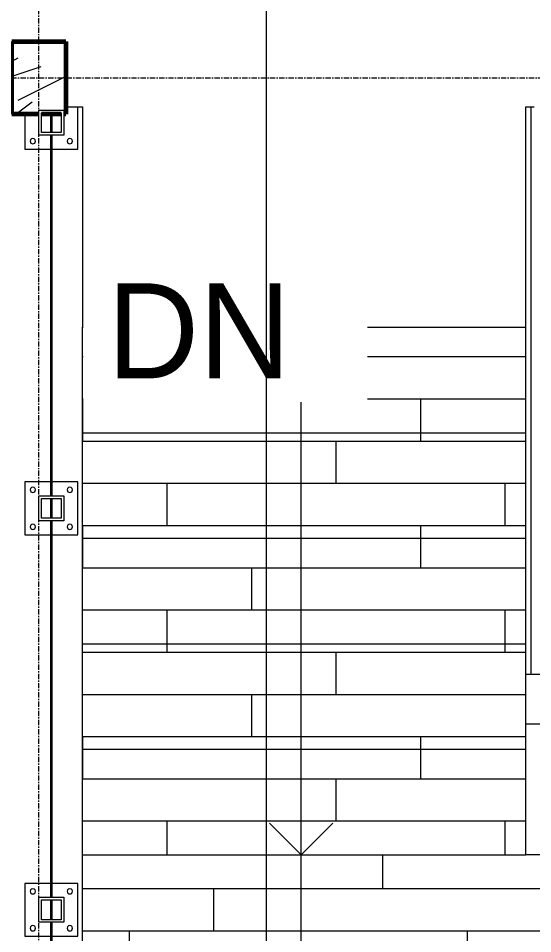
# Model space of a CAD drawing. Header units: inches. Extents: x -3276 to -1807, y 8217 to 9015.
# Drawn here: x -2435.3 to -2386.6, y 8545.5 to 8632.2 of the extents above; entities that cross this region are included whole.
import ezdxf

# ---------------------------------------------------------------- set-up
doc = ezdxf.new("R2010")
doc.units = ezdxf.units.IN
doc.header["$MEASUREMENT"] = 0
doc.linetypes.add('Grid Line 1_2_', pattern=[0.875, 0.5, -0.125, 0.125, -0.125])
doc.linetypes.add('Overhead 1_16_', pattern=[0.101562, 0.0625, -0.039062])
for name, color, linetype, lineweight in [('A-FLOR', 192, 'Continuous', 18), ('A-FLOR-HRAL', 11, 'Continuous', 9), ('G-ANNO-SYMB-1', 111, 'Continuous', 9), ('I-WALL', 2, 'Continuous', 18), ('S-COLS', 52, 'Continuous', 9), ('S-COLS-1', 52, 'Continuous', 60), ('S-GRID-1', 1, 'Grid Line 1_2_', 9), ('S-STRS', 31, 'Continuous', 9), ('S-STRS-1', 31, 'Overhead 1_16_', 9), ('S-STRS-ANNO', 31, 'Continuous', 9), ('S-STRS-IDEN', 31, 'Continuous', 9)]:
    doc.layers.add(name, color=color, linetype=linetype, lineweight=lineweight)
doc.styles.add('Century Gothic', font='ufonts.com_century-gothic.ttf', dxfattribs={"height": 9})
pattern_1 = [(180, (-2429.212, 8552.144), (-5e-16, -4), []), (270, (-2429.212, 8552.144), (8, -8), [4, -28]), (270, (-2445.212, 8548.144), (8, -8), [4, -28])]

# ---------------------------------------------------------------- blocks, each defined once
blk = doc.blocks.new('Railing - 2_ x 1_2_ 2-V9-FLOOR PLAN - 1ST FLOOR')
at = {"layer": 'A-FLOR-HRAL'}
for p, q in [((-1.187, 1.188), (1.188, 1.188)), ((-1.187, -1.187), (-1.187, 1.188)), ((-0.937, -0.937), (-0.937, 0.938)), ((-0.937, 0.938), (0.938, 0.938)), ((0.938, 0.938), (0.938, -0.937)), ((1.188, 1.188), (1.188, -1.187)), ((2.5, -2.5), (2.5, 1.5)), ((-2.5, 0.812), (-2.5, -2.5)), ((1.188, -1.187), (-1.187, -1.187)), ((0.938, -0.937), (-0.937, -0.937)), ((-2.5, -2.5), (-0.09, -2.5)), ((0.09, -2.5), (2.5, -2.5))]:
    blk.add_line(p, q, dxfattribs=at)
for centre, start, end in [((-1.75, -1.75), 360, 180), ((1.75, -1.75), 360, 180), ((-1.75, -1.75), 180, 360), ((1.75, -1.75), 180, 360)]:
    blk.add_arc(centre, 0.25, start, end, dxfattribs=at)
blk = doc.blocks.new('Railing - 2_ x 1_2_ 2-V12-FLOOR PLAN - 1ST FLOOR')
at = {"layer": 'A-FLOR-HRAL'}
for p, q in [((-0.088, 2.5), (-2.5, 2.5)), ((-2.5, 2.5), (-2.5, -2.5)), ((2.5, 2.5), (0.088, 2.5)), ((2.5, -2.5), (2.5, 2.5)), ((-1.187, 1.188), (1.188, 1.188)), ((-1.187, -1.187), (-1.187, 1.188)), ((-0.937, -0.937), (-0.937, 0.938)), ((-0.937, 0.938), (0.938, 0.938)), ((0.938, 0.938), (0.938, -0.937)), ((1.188, 1.188), (1.188, -1.187)), ((1.188, -1.187), (-1.187, -1.187)), ((0.938, -0.937), (-0.937, -0.937)), ((-2.5, -2.5), (-0.087, -2.5)), ((0.087, -2.5), (2.5, -2.5))]:
    blk.add_line(p, q, dxfattribs=at)
for centre, start, end in [((-1.75, 1.75), 360, 180), ((-1.75, 1.75), 180, 360), ((1.75, 1.75), 360, 180), ((1.75, 1.75), 180, 360), ((-1.75, -1.75), 360, 180), ((1.75, -1.75), 360, 180), ((-1.75, -1.75), 180, 360), ((1.75, -1.75), 180, 360)]:
    blk.add_arc(centre, 0.25, start, end, dxfattribs=at)
blk = doc.blocks.new('Railing - 2_ x 1_2_ 2-V13-FLOOR PLAN - 1ST FLOOR')
at = {"layer": 'A-FLOR-HRAL'}
for p, q in [((-0.091, 2.5), (-2.5, 2.5)), ((-2.5, 2.5), (-2.5, -2.5)), ((2.5, 2.5), (0.091, 2.5)), ((2.5, -2.5), (2.5, 2.5)), ((-1.187, 1.188), (1.188, 1.188)), ((-1.187, -1.187), (-1.187, 1.188)), ((-0.937, -0.937), (-0.937, 0.938)), ((-0.937, 0.938), (0.938, 0.938)), ((0.938, 0.938), (0.938, -0.937)), ((1.188, 1.188), (1.188, -1.187)), ((1.188, -1.187), (-1.187, -1.187)), ((0.938, -0.937), (-0.937, -0.937)), ((-2.5, -2.5), (-0.091, -2.5)), ((0.091, -2.5), (2.5, -2.5))]:
    blk.add_line(p, q, dxfattribs=at)
for centre, start, end in [((-1.75, 1.75), 360, 180), ((-1.75, 1.75), 180, 360), ((1.75, 1.75), 360, 180), ((1.75, 1.75), 180, 360), ((-1.75, -1.75), 360, 180), ((1.75, -1.75), 360, 180), ((-1.75, -1.75), 180, 360), ((1.75, -1.75), 180, 360)]:
    blk.add_arc(centre, 0.25, start, end, dxfattribs=at)
blk = doc.blocks.new('Railing - Railing-1789549-FLOOR PLAN - 1ST FLOOR')
at = {"layer": 'A-FLOR-HRAL'}
for p, q in [((8546.549, 2432.243), (8510.882, 2432.243)), ((8548.674, 2432.243), (8546.799, 2432.243)), ((8584.59, 2432.243), (8548.924, 2432.243)), ((8586.715, 2432.243), (8584.84, 2432.243)), ((8621.132, 2432.243), (8586.965, 2432.243)), ((8623.132, 2432.243), (8621.382, 2432.243)), ((8510.882, 2432.055), (8546.549, 2432.055)), ((8546.799, 2432.055), (8548.674, 2432.055)), ((8548.924, 2432.055), (8584.59, 2432.055)), ((8584.84, 2432.055), (8586.715, 2432.055)), ((8586.965, 2432.055), (8621.132, 2432.055)), ((8621.382, 2432.055), (8623.132, 2432.055))]:
    blk.add_line(p, q, dxfattribs=at)
at = {"rotation": 270}
for name, p in [('Railing - 2_ x 1_2_ 2-V13-FLOOR PLAN - 1ST FLOOR', (8547.736, 2432.149)), ('Railing - 2_ x 1_2_ 2-V12-FLOOR PLAN - 1ST FLOOR', (8585.778, 2432.149)), ('Railing - 2_ x 1_2_ 2-V9-FLOOR PLAN - 1ST FLOOR', (8622.319, 2432.149))]:
    blk.add_blockref(name, p, dxfattribs=at)
blk = doc.blocks.new('Timber-Column - 5 1_8_ x 6 7_8_ GLULAM COL_-2355819-FLOOR PLAN - 1ST FLOOR')
at = {"layer": 'S-COLS'}
h = blk.add_hatch(dxfattribs=at)
h.set_pattern_fill('FP_35', color=256, style=0, pattern_type=2)
h.set_pattern_definition([(216.87, (8531.851, -2523.257), (23.98977143, 15.99364286), [3.998, -35.986]), (206.565, (8536.649, -2525.656), (-7.9970807, -7.9966192), [8.941, -8.941]), (198.435, (8536.649, -2529.654), (-15.9938446, -7.99709826), [5.058, -20.23])])
h.paths.add_polyline_path([(-2.563, -3.438), (0, -3.438), (0, -3.062), (2.375, -3.062), (2.375, -3.438), (2.562, -3.438), (2.562, 3.437), (-2.563, 3.437), (-2.563, -1.686)], flags=0)
h.paths.add_polyline_path([(0.375, -3.438), (2.125, -3.422), (2.125, -3.312), (0.25, -3.312), (0.25, -3.438)], flags=0)
at = {"layer": 'S-COLS-1'}
for p, q in [((-2.563, 3.437), (2.562, 3.437)), ((-2.563, -3.438), (-2.563, 3.437)), ((2.562, 3.437), (2.562, -3.438)), ((-0.014, -3.438), (-2.563, -3.438)), ((2.125, -3.438), (0.25, -3.438)), ((2.562, -3.438), (2.375, -3.438))]:
    blk.add_line(p, q, dxfattribs=at)

msp = doc.modelspace()

# ---------------------------------------------------------------- hatches: boundary and pattern name
at = {"layer": 'S-STRS'}
h = msp.add_hatch(dxfattribs=at)
h.set_pattern_fill('FP_47', color=256, style=0, pattern_type=2)
h.set_pattern_definition(pattern_1)
h.paths.add_polyline_path([(-2419.7283, 8592.94438), (-2387.21168, 8592.94438), (-2387.21168, 8602.94438), (-2429.21168, 8602.94438), (-2429.21168, 8592.94438), (-2428.80956, 8592.94438)], flags=0)
h = msp.add_hatch(dxfattribs=at)
h.set_pattern_fill('FP_47', color=256, style=0, pattern_type=2)
h.set_pattern_definition(pattern_1)
h.paths.add_polyline_path([(-2387.21168, 8582.94438), (-2387.21168, 8592.94438), (-2429.21168, 8592.94438), (-2429.21168, 8582.94438), (-2419.7283, 8582.94438)], flags=0)
h = msp.add_hatch(dxfattribs=at)
h.set_pattern_fill('FP_47', color=256, style=0, pattern_type=2)
h.set_pattern_definition(pattern_1)
h.paths.add_polyline_path([(-2387.21168, 8572.94438), (-2387.21168, 8582.94438), (-2429.21168, 8582.94438), (-2429.21168, 8572.94438), (-2419.7283, 8572.94438)], flags=0)
h = msp.add_hatch(dxfattribs=at)
h.set_pattern_fill('FP_47', color=256, style=0, pattern_type=2)
h.set_pattern_definition(pattern_1)
h.paths.add_polyline_path([(-2387.21168, 8562.94438), (-2387.21168, 8572.94438), (-2429.21168, 8572.94438), (-2429.21168, 8562.94438), (-2419.7283, 8562.94438)], flags=0)
h = msp.add_hatch(dxfattribs=at)
h.set_pattern_fill('FP_47', color=256, style=0, pattern_type=2)
h.set_pattern_definition(pattern_1)
h.paths.add_polyline_path([(-2419.7283, 8552.94438), (-2387.21168, 8552.94438), (-2387.21168, 8562.94438), (-2429.21168, 8562.94438), (-2429.21168, 8552.94438), (-2428.80956, 8552.94438)], flags=0)
h = msp.add_hatch(dxfattribs=at)
h.set_pattern_fill('FP_46', color=256, style=0, pattern_type=2)
h.set_pattern_definition([(0, (-2360.762, 8553.744), (0, 4), []), (90, (-2360.762, 8553.744), (-8, 8), [4, -28]), (90, (-2344.762, 8557.744), (-8, 8), [4, -28])])
h.paths.add_polyline_path([(-2419.7283, 8512.69438), (-2339.96168, 8512.69438), (-2339.96168, 8552.94438), (-2429.21168, 8552.94438), (-2429.21168, 8512.69438), (-2424.26893, 8512.69438)], flags=0)

# ---------------------------------------------------------------- linework, layer by layer
at = {"layer": 'A-FLOR'}
for p, q in [((-2430.77418, 8623.81938), (-2429.21168, 8623.81938)), ((-2429.21168, 8623.81938), (-2429.21168, 8602.94438)), ((-2387.21168, 8623.81938), (-2386.43423, 8623.81938)), ((-2387.21168, 8602.94438), (-2387.21168, 8623.81938)), ((-2429.21168, 8602.94438), (-2387.21168, 8602.94438)), ((-2429.21168, 8512.06938), (-2429.21168, 8592.94438))]:
    msp.add_line(p, q, dxfattribs=at)
at = {"layer": 'I-WALL'}
for p, q in [((-2386.71168, 8570.06231), (-2386.71168, 8623.81938)), ((-2387.21168, 8570.06231), (-2381.96168, 8570.06231)), ((-2381.96168, 8565.31231), (-2387.21168, 8565.31231))]:
    msp.add_line(p, q, dxfattribs=at)
at = {"layer": 'S-GRID-1'}
for p, q in [((-2433.33668, 8289.59722), (-2433.33668, 8978.71797)), ((-3194.57025, 8626.56938), (-1935.47917, 8626.56938))]:
    msp.add_line(p, q, dxfattribs=at)
at = {"layer": 'S-STRS'}
for p, q in [((-2429.21168, 8592.94438), (-2429.21168, 8602.94438)), ((-2387.21168, 8592.94438), (-2387.21168, 8602.94438)), ((-2429.21168, 8592.94438), (-2387.21168, 8592.94438)), ((-2387.21168, 8582.94438), (-2387.21168, 8592.94438)), ((-2429.21168, 8582.94438), (-2387.21168, 8582.94438)), ((-2387.21168, 8572.94438), (-2387.21168, 8582.94438)), ((-2429.21168, 8572.94438), (-2387.21168, 8572.94438)), ((-2387.21168, 8562.94438), (-2387.21168, 8572.94438)), ((-2429.21168, 8562.94438), (-2387.21168, 8562.94438)), ((-2387.21168, 8552.94438), (-2387.21168, 8562.94438)), ((-2429.21168, 8552.94438), (-2387.21168, 8552.94438)), ((-2339.96168, 8552.94438), (-2387.21168, 8552.94438))]:
    msp.add_line(p, q, dxfattribs=at)
at = {"layer": 'S-STRS-1'}
for p, q in [((-2429.21168, 8592.94438), (-2387.21168, 8592.94438)), ((-2429.21168, 8582.94438), (-2387.21168, 8582.94438)), ((-2429.21168, 8572.94438), (-2387.21168, 8572.94438)), ((-2429.21168, 8562.94438), (-2387.21168, 8562.94438)), ((-2429.21168, 8552.94438), (-2387.21168, 8552.94438))]:
    msp.add_line(p, q, dxfattribs=at)
at = {"layer": 'S-STRS-ANNO'}
for p, q in [((-2408.48441, 8592.94438), (-2408.48441, 8602.94438)), ((-2408.48441, 8582.94438), (-2408.48441, 8592.94438)), ((-2408.48441, 8572.94438), (-2408.48441, 8582.94438)), ((-2408.48441, 8562.94438), (-2408.48441, 8572.94438)), ((-2408.48441, 8552.94438), (-2408.48441, 8562.94438)), ((-2408.48441, 8552.94438), (-2411.48441, 8555.94438)), ((-2408.48441, 8552.94438), (-2405.48441, 8555.94438)), ((-2408.48441, 8531.85063), (-2408.48441, 8552.94438))]:
    msp.add_line(p, q, dxfattribs=at)

# ---------------------------------------------------------------- block references
at = {"layer": 'A-FLOR-HRAL', "rotation": 89.9999999999999}
msp.add_blockref('Railing - Railing-1789549-FLOOR PLAN - 1ST FLOOR', (0, 0), dxfattribs=at)
at = {"layer": 'S-COLS'}
msp.add_blockref('Timber-Column - 5 1_8_ x 6 7_8_ GLULAM COL_-2355819-FLOOR PLAN - 1ST FLOOR', (-2433.33668, 8626.56938), dxfattribs=at)

# ---------------------------------------------------------------- next in the draw order: texts
at = {"layer": 'S-STRS-IDEN', "insert": (-2426.85755, 8607.09646), "char_height": 9, "width": 22.3750344, "attachment_point": 1, "line_spacing_factor": 0.984502, "style": 'Century Gothic', "bg_fill": 3, "box_fill_scale": 1.25, "bg_fill_color": 256, "bg_fill_true_color": 13158600, "bg_fill_transparency": 0}
msp.add_mtext('DN', dxfattribs=at)

# ---------------------------------------------------------------- next in the draw order: linework, layer by layer
at = {"layer": 'G-ANNO-SYMB-1'}
msp.add_line((-2411.79874, 8986.27216), (-2411.79874, 8246.43536), dxfattribs=at)

doc.saveas('drawing.dxf')
